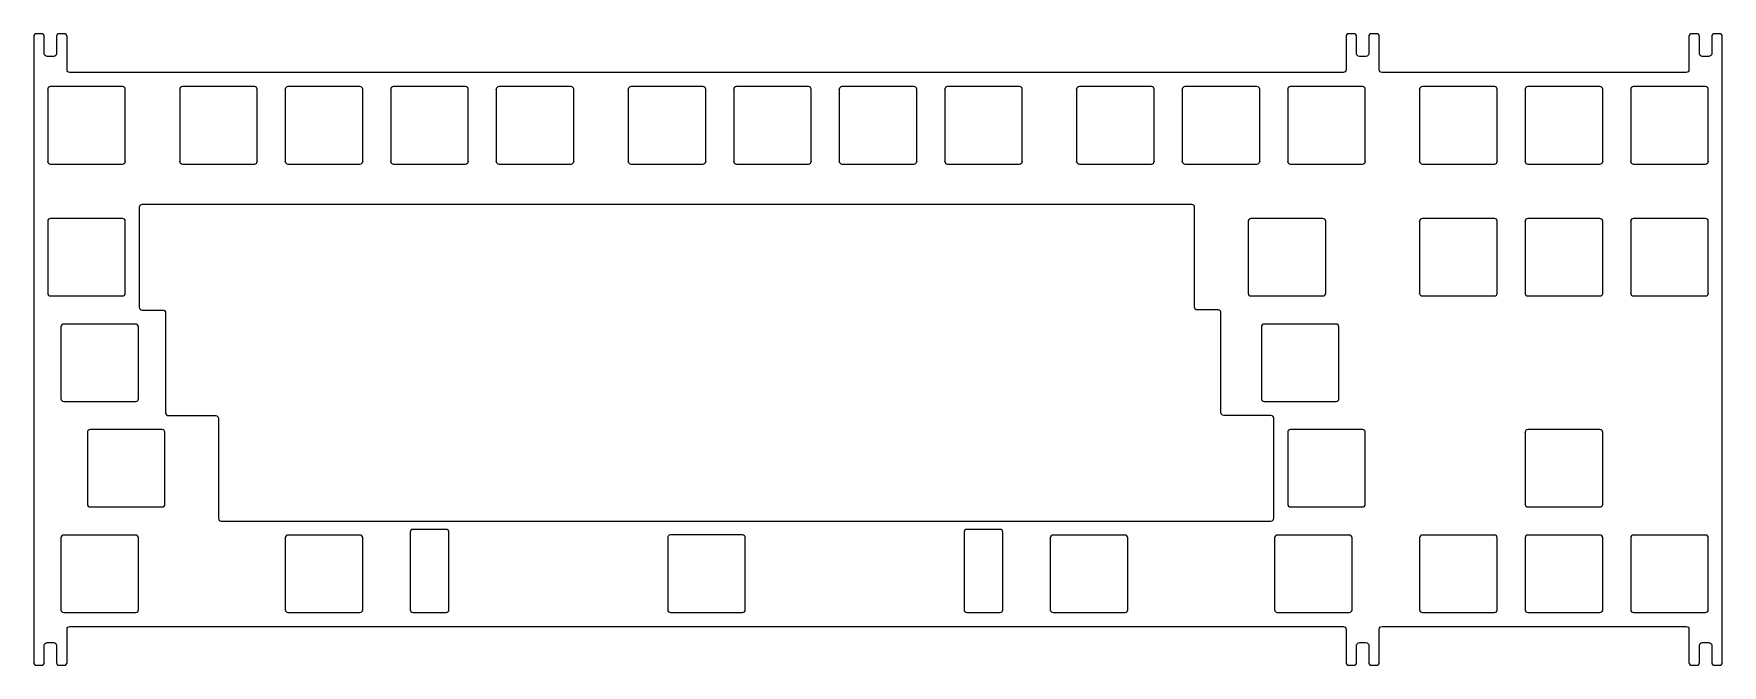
# Model space of a CAD drawing. Header units: millimetres. Extents: x -152 to 152, y -57 to 57.
import ezdxf

# ---------------------------------------------------------------- set-up
doc = ezdxf.new("R2010")
doc.units = ezdxf.units.MM
doc.layers.get('0').update_dxf_attribs({"linetype": 'CONTINUOUS'})

msp = doc.modelspace()

# ---------------------------------------------------------------- linework, layer by layer
for p, q in [((-149.88, 46.96), (-149.87, 46.98)), ((-149.88, 46.96), (-149.88, 33.98)), ((-136.38, 47.46), (-149.38, 47.46)), ((-135.88, 46.96), (-135.88, 46.98)), ((-135.88, 33.98), (-135.88, 46.96)), ((-126.06, 46.96), (-126.06, 46.98)), ((-126.06, 46.96), (-126.06, 33.98)), ((-112.56, 47.46), (-125.56, 47.46)), ((-112.06, 46.96), (-112.06, 46.98)), ((-112.06, 33.98), (-112.06, 46.96)), ((-107.01, 46.96), (-107.01, 46.98)), ((-107.01, 46.96), (-107.01, 33.98)), ((-93.51, 47.46), (-106.51, 47.46)), ((-93.01, 46.96), (-93.01, 46.98)), ((-93.01, 33.98), (-93.01, 46.96)), ((-87.96, 46.96), (-87.96, 46.98)), ((-87.96, 46.96), (-87.96, 33.98)), ((-74.46, 47.46), (-87.46, 47.46)), ((-73.96, 46.96), (-73.96, 46.98)), ((-73.96, 33.98), (-73.96, 46.96)), ((-68.91, 46.96), (-68.91, 46.98)), ((-68.91, 46.96), (-68.91, 33.98)), ((-55.41, 47.46), (-68.41, 47.46)), ((-54.91, 46.96), (-54.91, 46.98)), ((-54.91, 33.98), (-54.91, 46.96)), ((-45.1, 46.96), (-45.1, 46.98)), ((-45.1, 46.96), (-45.1, 33.98)), ((-31.6, 47.46), (-44.6, 47.46)), ((-31.1, 46.96), (-31.1, 46.98)), ((-31.1, 33.98), (-31.1, 46.96)), ((-26.05, 46.96), (-26.05, 46.98)), ((-26.05, 46.96), (-26.05, 33.98)), ((-12.55, 47.46), (-25.55, 47.46)), ((-12.05, 46.96), (-12.05, 46.98)), ((-12.05, 33.98), (-12.05, 46.96)), ((-7, 46.96), (-7, 46.98)), ((-7, 46.96), (-7, 33.98)), ((6.5, 47.46), (-6.5, 47.46)), ((7, 46.96), (7, 46.98)), ((7, 33.98), (7, 46.96)), ((12.05, 46.96), (12.05, 46.98)), ((12.05, 46.96), (12.05, 33.98)), ((25.55, 47.46), (12.55, 47.46)), ((26.05, 46.96), (26.05, 46.98)), ((26.05, 33.98), (26.05, 46.96)), ((35.86, 46.96), (35.86, 46.98)), ((35.86, 46.96), (35.86, 33.98)), ((49.36, 47.46), (36.36, 47.46)), ((49.86, 46.96), (49.86, 46.98)), ((49.86, 33.98), (49.86, 46.96)), ((54.91, 46.96), (54.91, 46.98)), ((54.91, 46.96), (54.91, 33.98)), ((68.41, 47.46), (55.41, 47.46)), ((68.91, 46.96), (68.91, 46.98)), ((68.91, 33.98), (68.91, 46.96)), ((73.96, 46.96), (73.96, 46.98)), ((73.96, 46.96), (73.96, 33.98)), ((87.46, 47.46), (74.46, 47.46)), ((87.96, 46.96), (87.96, 46.98)), ((87.96, 33.98), (87.96, 46.96)), ((97.78, 46.96), (97.78, 46.98)), ((97.78, 46.96), (97.78, 33.98)), ((111.28, 47.46), (98.27, 47.46)), ((111.78, 46.96), (111.77, 46.98)), ((111.78, 33.98), (111.78, 46.96)), ((116.82, 46.96), (116.83, 46.98)), ((116.82, 46.96), (116.82, 33.98)), ((130.32, 47.46), (117.32, 47.46)), ((130.82, 46.96), (130.82, 46.98)), ((130.82, 33.98), (130.82, 46.96)), ((135.88, 46.96), (135.88, 46.98)), ((135.88, 46.96), (135.88, 33.98)), ((149.38, 47.46), (136.38, 47.46)), ((149.88, 46.96), (149.87, 46.98)), ((149.88, 33.98), (149.88, 46.96)), ((-149.87, 33.96), (-149.88, 33.98)), ((-135.88, 33.98), (-135.88, 33.96)), ((-126.06, 33.96), (-126.06, 33.98)), ((-112.06, 33.98), (-112.06, 33.96)), ((-107.01, 33.96), (-107.01, 33.98)), ((-93.01, 33.98), (-93.01, 33.96)), ((-87.96, 33.96), (-87.96, 33.98)), ((-73.96, 33.98), (-73.96, 33.96)), ((-68.91, 33.96), (-68.91, 33.98)), ((-54.91, 33.98), (-54.91, 33.96)), ((-45.1, 33.96), (-45.1, 33.98)), ((-31.1, 33.98), (-31.1, 33.96)), ((-26.05, 33.96), (-26.05, 33.98)), ((-12.05, 33.98), (-12.05, 33.96)), ((-7, 33.96), (-7, 33.98)), ((7, 33.98), (7, 33.96)), ((12.05, 33.96), (12.05, 33.98)), ((26.05, 33.98), (26.05, 33.96)), ((35.86, 33.96), (35.86, 33.98)), ((49.86, 33.98), (49.86, 33.96)), ((54.91, 33.96), (54.91, 33.98)), ((68.91, 33.98), (68.91, 33.96)), ((73.96, 33.96), (73.96, 33.98)), ((87.96, 33.98), (87.96, 33.96)), ((97.78, 33.96), (97.78, 33.98)), ((111.78, 33.98), (111.77, 33.96)), ((116.83, 33.96), (116.82, 33.98)), ((130.82, 33.98), (130.82, 33.96)), ((135.88, 33.96), (135.88, 33.98)), ((149.88, 33.98), (149.87, 33.96)), ((-149.38, 33.48), (-136.38, 33.48)), ((-125.56, 33.48), (-112.56, 33.48)), ((-106.51, 33.48), (-93.51, 33.48)), ((-87.46, 33.48), (-74.46, 33.48)), ((-68.41, 33.48), (-55.41, 33.48)), ((-44.6, 33.48), (-31.6, 33.48)), ((-25.55, 33.48), (-12.55, 33.48)), ((-6.5, 33.48), (6.5, 33.48)), ((12.55, 33.48), (25.55, 33.48)), ((36.36, 33.48), (49.36, 33.48)), ((55.41, 33.48), (68.41, 33.48)), ((74.46, 33.48), (87.46, 33.48)), ((98.27, 33.48), (111.28, 33.48)), ((117.32, 33.48), (130.32, 33.48)), ((136.38, 33.48), (149.38, 33.48)), ((-149.88, 23.17), (-149.88, 10.17)), ((-149.88, 23.17), (-149.87, 23.17)), ((-136.38, 23.64), (-149.38, 23.64)), ((-135.88, 10.17), (-135.88, 23.17)), ((-135.88, 23.17), (-135.88, 23.17)), ((66.82, 23.17), (66.82, 10.17)), ((66.82, 23.17), (66.82, 23.17)), ((80.32, 23.64), (67.32, 23.64)), ((80.82, 10.17), (80.82, 23.17)), ((80.82, 23.17), (80.82, 23.17)), ((97.78, 23.14), (97.78, 23.17)), ((97.78, 23.14), (97.78, 10.17)), ((111.28, 23.64), (98.27, 23.64)), ((111.78, 23.14), (111.77, 23.17)), ((111.78, 10.17), (111.78, 23.14)), ((116.82, 23.14), (116.83, 23.17)), ((116.82, 23.14), (116.82, 10.17)), ((130.32, 23.64), (117.32, 23.64)), ((130.82, 23.14), (130.82, 23.17)), ((130.82, 10.17), (130.82, 23.14)), ((135.88, 23.14), (135.88, 23.17)), ((135.88, 23.14), (135.88, 10.17)), ((149.38, 23.64), (136.38, 23.64)), ((149.88, 23.14), (149.87, 23.17)), ((149.88, 10.17), (149.88, 23.14)), ((-149.38, 9.67), (-136.38, 9.67)), ((67.32, 9.67), (80.32, 9.67)), ((97.78, 10.14), (97.78, 10.17)), ((98.27, 9.67), (111.28, 9.67)), ((111.78, 10.17), (111.77, 10.14)), ((116.83, 10.14), (116.82, 10.17)), ((117.32, 9.67), (130.32, 9.67)), ((130.82, 10.17), (130.82, 10.14)), ((135.88, 10.14), (135.88, 10.17)), ((136.38, 9.67), (149.38, 9.67)), ((149.88, 10.17), (149.87, 10.14)), ((-147.49, 4.12), (-147.49, -8.88)), ((-147.49, 4.12), (-147.49, 4.12)), ((-133.99, 4.59), (-146.99, 4.59)), ((-133.49, -8.88), (-133.49, 4.12)), ((-133.49, 4.12), (-133.49, 4.12)), ((69.2, 4.12), (69.2, -8.88)), ((69.2, 4.12), (69.2, 4.12)), ((82.7, 4.59), (69.7, 4.59)), ((83.2, -8.88), (83.2, 4.12)), ((83.2, 4.12), (83.2, 4.12)), ((-146.99, -9.38), (-133.99, -9.38)), ((69.7, -9.38), (82.7, -9.38)), ((-142.73, -14.93), (-142.73, -27.93)), ((-142.73, -14.93), (-142.73, -14.93)), ((-129.23, -14.46), (-142.23, -14.46)), ((-128.73, -27.93), (-128.73, -14.93)), ((-128.73, -14.93), (-128.73, -14.93)), ((73.96, -14.93), (73.96, -27.93)), ((73.96, -14.93), (73.96, -14.93)), ((87.46, -14.46), (74.46, -14.46)), ((87.96, -27.93), (87.96, -14.93)), ((87.96, -14.93), (87.96, -14.93)), ((116.82, -14.96), (116.83, -14.93)), ((116.82, -14.96), (116.82, -27.93)), ((130.32, -14.46), (117.32, -14.46)), ((130.82, -14.96), (130.82, -14.93)), ((130.82, -27.93), (130.82, -14.96)), ((-142.23, -28.43), (-129.23, -28.43)), ((74.46, -28.43), (87.46, -28.43)), ((116.83, -27.96), (116.82, -27.93)), ((117.32, -28.43), (130.32, -28.43)), ((130.82, -27.93), (130.82, -27.96)), ((-133.99, -33.51), (-146.99, -33.51)), ((-93.51, -33.51), (-106.51, -33.51)), ((-24.46, -33.48), (-37.46, -33.48)), ((44.6, -33.51), (31.6, -33.51)), ((85.08, -33.51), (72.08, -33.51)), ((111.28, -33.51), (98.27, -33.51)), ((130.32, -33.51), (117.32, -33.51)), ((149.38, -33.51), (136.38, -33.51)), ((-147.49, -33.98), (-147.49, -46.98)), ((-147.49, -33.98), (-147.49, -33.98)), ((-133.49, -46.98), (-133.49, -33.98)), ((-133.49, -33.98), (-133.49, -33.98)), ((-107.01, -33.98), (-107.01, -46.98)), ((-107.01, -33.98), (-107.01, -33.98)), ((-93.01, -46.98), (-93.01, -33.98)), ((-93.01, -33.98), (-93.01, -33.98)), ((-37.93, -33.85), (-37.96, -33.98)), ((-37.96, -33.98), (-37.96, -34.01)), ((-37.96, -34.01), (-37.96, -46.98)), ((-37.86, -33.71), (-37.93, -33.85)), ((-37.87, -33.71), (-37.86, -33.71)), ((-23.96, -33.98), (-23.96, -34.01)), ((-23.96, -46.98), (-23.96, -34.01)), ((31.1, -33.98), (31.1, -46.98)), ((31.1, -33.98), (31.1, -33.98)), ((45.1, -46.98), (45.1, -33.98)), ((45.1, -33.98), (45.1, -33.98)), ((71.58, -33.98), (71.58, -46.98)), ((71.58, -33.98), (71.58, -33.98)), ((85.58, -46.98), (85.58, -33.98)), ((85.58, -33.98), (85.58, -33.98)), ((97.78, -34.01), (97.78, -33.98)), ((97.78, -34.01), (97.78, -46.98)), ((111.78, -34.01), (111.77, -33.98)), ((111.78, -46.98), (111.78, -34.01)), ((116.82, -34.01), (116.83, -33.98)), ((116.82, -34.01), (116.82, -46.98)), ((130.82, -34.01), (130.82, -33.98)), ((130.82, -46.98), (130.82, -34.01)), ((135.88, -34.01), (135.88, -33.98)), ((135.88, -34.01), (135.88, -46.98)), ((149.88, -34.01), (149.87, -33.98)), ((149.88, -46.98), (149.88, -34.01)), ((-146.99, -47.48), (-133.99, -47.48)), ((-106.51, -47.48), (-93.51, -47.48)), ((-37.96, -47.01), (-37.96, -46.98)), ((-37.46, -47.48), (-24.46, -47.48)), ((-23.96, -46.98), (-23.96, -47.01)), ((31.6, -47.48), (44.6, -47.48)), ((72.08, -47.48), (85.08, -47.48)), ((97.78, -47.01), (97.78, -46.98)), ((98.27, -47.48), (111.28, -47.48)), ((111.78, -46.98), (111.77, -47.01)), ((116.83, -47.01), (116.82, -46.98)), ((117.32, -47.48), (130.32, -47.48)), ((130.82, -46.98), (130.82, -47.01)), ((135.88, -47.01), (135.88, -46.98)), ((136.38, -47.48), (149.38, -47.48)), ((149.88, -46.98), (149.87, -47.01))]:
    msp.add_line(p, q)
for points in [[(-148.3, -53.41), (-148.3, -56.51, 0.414214), (-147.8, -57.01), (-146.9, -57.01, 0.414214), (-146.4, -56.51), (-146.4, -50.51, -0.414214), (-145.9, -50.01), (83.99, -50.01, -0.414214), (84.49, -50.51), (84.49, -56.51, 0.414214), (84.99, -57.01), (85.89, -57.01, 0.414214), (86.39, -56.51), (86.39, -53.41, -0.414214), (86.89, -52.91), (88.09, -52.91, -0.414214), (88.59, -53.41), (88.59, -56.51, 0.414214), (89.09, -57.01), (89.99, -57.01, 0.414214), (90.49, -56.51), (90.49, -50.51, -0.414214), (90.99, -50.01), (145.9, -50.01, -0.414214), (146.4, -50.51), (146.4, -56.51, 0.414214), (146.9, -57.01), (147.8, -57.01, 0.414214), (148.3, -56.51), (148.3, -53.41, -0.414214), (148.8, -52.91), (150, -52.91, -0.414214), (150.5, -53.41), (150.5, -56.51, 0.414214), (151, -57.01), (151.9, -57.01, 0.414214), (152.4, -56.51), (152.4, 56.51, 0.414214), (151.9, 57.01), (151, 57.01, 0.414214), (150.5, 56.51), (150.5, 53.41, -0.414214), (150, 52.91), (148.8, 52.91, -0.414214), (148.3, 53.41), (148.3, 56.51, 0.414214), (147.8, 57.01), (146.9, 57.01, 0.414214), (146.4, 56.51), (146.4, 50.51, -0.414214), (145.9, 50.01), (90.99, 50.01, -0.414214), (90.49, 50.51), (90.49, 56.51, 0.414214), (89.99, 57.01), (89.09, 57.01, 0.414214), (88.59, 56.51), (88.59, 53.41, -0.414214), (88.09, 52.91), (86.89, 52.91, -0.414214), (86.39, 53.41), (86.39, 56.51, 0.414214), (85.89, 57.01), (84.99, 57.01, 0.414214), (84.49, 56.51), (84.49, 50.51, -0.414214), (83.99, 50.01), (-145.9, 50.01, -0.414214), (-146.4, 50.51), (-146.4, 56.51, 0.414214), (-146.9, 57.01), (-147.8, 57.01, 0.414214), (-148.3, 56.51), (-148.3, 53.41, -0.414214), (-148.8, 52.91), (-150, 52.91, -0.414214), (-150.5, 53.41), (-150.5, 56.51, 0.414214), (-151, 57.01), (-151.9, 57.01, 0.414214), (-152.4, 56.51), (-152.4, -56.51, 0.414214), (-151.9, -57.01), (-151, -57.01, 0.414214), (-150.5, -56.51), (-150.5, -53.41, -0.414214), (-150, -52.91), (-148.8, -52.91, -0.414214)], [(61.91, -11.41), (61.91, 6.64, 0.414214), (61.41, 7.14), (57.65, 7.14, -0.414214), (57.15, 7.64), (57.15, 25.67, 0.414214), (56.65, 26.17), (-132.85, 26.17, 0.414214), (-133.35, 25.67), (-133.35, 7.62, 0.414214), (-132.85, 7.12), (-129.09, 7.12, -0.414214), (-128.59, 6.62), (-128.59, -11.43, 0.414214), (-128.09, -11.93), (-119.56, -11.93, -0.414214), (-119.06, -12.43), (-119.06, -30.48, 0.414214), (-118.56, -30.98), (70.94, -30.98, 0.414214), (71.44, -30.48), (71.44, -12.41, 0.414214), (70.94, -11.91), (62.41, -11.91, -0.414214)], [(-77.46, -46.98), (-77.46, -32.98, 0.414214), (-77.96, -32.48), (-83.96, -32.48, 0.414214), (-84.46, -32.98), (-84.46, -46.98, 0.414214), (-83.96, -47.48), (-77.96, -47.48, 0.414214)], [(15.54, -46.98, 0.414214), (16.04, -47.48), (22.04, -47.48, 0.414214), (22.54, -46.98), (22.54, -32.98, 0.414214), (22.04, -32.48), (16.04, -32.48, 0.414214), (15.54, -32.98)]]:
    msp.add_lwpolyline(points, format="xyb", close=True)
for centre, start, end in [((-149.38, 46.96), 90, 177.1392), ((-136.38, 46.96), 2.8608, 90), ((-125.56, 46.96), 90, 177.1392), ((-112.56, 46.96), 2.8608, 90), ((-106.51, 46.96), 90, 177.1392), ((-93.51, 46.96), 2.8608, 90), ((-87.46, 46.96), 90, 177.1392), ((-74.46, 46.96), 2.8608, 90), ((-68.41, 46.96), 90, 177.1392), ((-55.41, 46.96), 2.8608, 90), ((-44.6, 46.96), 90, 177.1392), ((-31.6, 46.96), 2.8608, 90), ((-25.55, 46.96), 90, 177.1392), ((-12.55, 46.96), 2.8608, 90), ((-6.5, 46.96), 90, 177.1392), ((6.5, 46.96), 2.8608, 90), ((12.55, 46.96), 90, 177.1392), ((25.55, 46.96), 2.8608, 90), ((36.36, 46.96), 90, 177.1392), ((49.36, 46.96), 2.8608, 90), ((55.41, 46.96), 90, 177.1392), ((68.41, 46.96), 2.8608, 90), ((74.46, 46.96), 90, 177.1392), ((87.46, 46.96), 2.8608, 90), ((98.27, 46.96), 90, 177.1392), ((111.28, 46.96), 2.8608, 90), ((117.32, 46.96), 90, 177.1392), ((130.32, 46.96), 2.8608, 90), ((136.38, 46.96), 90, 177.1392), ((149.38, 46.96), 2.8608, 90), ((-149.38, 33.98), 182.8624, 270), ((-136.38, 33.98), 270, 357.1376), ((-125.56, 33.98), 182.8624, 270), ((-112.56, 33.98), 270, 357.1376), ((-106.51, 33.98), 182.8624, 270), ((-93.51, 33.98), 270, 357.1376), ((-87.46, 33.98), 182.8624, 270), ((-74.46, 33.98), 270, 357.1376), ((-68.41, 33.98), 182.8624, 270), ((-55.41, 33.98), 270, 357.1376), ((-44.6, 33.98), 182.8624, 270), ((-31.6, 33.98), 270, 357.1376), ((-25.55, 33.98), 182.8624, 270), ((-12.55, 33.98), 270, 357.1376), ((-6.5, 33.98), 182.8624, 270), ((6.5, 33.98), 270, 357.1376), ((12.55, 33.98), 182.8624, 270), ((25.55, 33.98), 270, 357.1376), ((36.36, 33.98), 182.8624, 270), ((49.36, 33.98), 270, 357.1376), ((55.41, 33.98), 182.8624, 270), ((68.41, 33.98), 270, 357.1376), ((74.46, 33.98), 182.8624, 270), ((87.46, 33.98), 270, 357.1376), ((98.27, 33.98), 182.8624, 270), ((111.28, 33.98), 270, 357.1376), ((117.32, 33.98), 182.8624, 270), ((130.32, 33.98), 270, 357.1376), ((136.38, 33.98), 182.8624, 270), ((149.38, 33.98), 270, 357.1376), ((-149.38, 23.14), 90, 177.1392), ((-136.38, 23.14), 2.8608, 90), ((67.32, 23.14), 90, 177.1392), ((80.32, 23.14), 2.8608, 90), ((98.27, 23.14), 90, 177.1392), ((111.28, 23.14), 2.8608, 90), ((117.32, 23.14), 90, 177.1392), ((130.32, 23.14), 2.8608, 90), ((136.38, 23.14), 90, 177.1392), ((149.38, 23.14), 2.8608, 90), ((-149.38, 10.17), 180, 270), ((-136.38, 10.17), -90, 0), ((67.32, 10.17), 180, 270), ((80.32, 10.17), -90, 0), ((98.27, 10.17), 182.8624, 270), ((111.28, 10.17), 270, 357.1376), ((117.32, 10.17), 182.8624, 270), ((130.32, 10.17), 270, 357.1376), ((136.38, 10.17), 182.8624, 270), ((149.38, 10.17), 270, 357.1376), ((-146.99, 4.09), 90, 177.1392), ((-133.99, 4.09), 2.8608, 90), ((69.7, 4.09), 90, 177.1392), ((82.7, 4.09), 2.8608, 90), ((-146.99, -8.88), 180, 270), ((-133.99, -8.88), -90, 0), ((69.7, -8.88), 180, 270), ((82.7, -8.88), 270, 360), ((-142.23, -14.96), 90, 177.1392), ((-129.23, -14.96), 2.8608, 90), ((74.46, -14.96), 90, 177.1392), ((87.46, -14.96), 2.8608, 90), ((117.32, -14.96), 90, 177.1392), ((130.32, -14.96), 2.8608, 90), ((-142.23, -27.93), 180, 270), ((-129.23, -27.93), -90, 0), ((74.46, -27.93), 180, 270), ((87.46, -27.93), 270, 360), ((117.32, -27.93), 182.8624, 270), ((130.32, -27.93), 270, 357.1376), ((-146.99, -34.01), 90, 177.1392), ((-133.99, -34.01), 2.8608, 90), ((-106.51, -34.01), 90, 177.1392), ((-93.51, -34.01), 2.8608, 90), ((-37.46, -33.98), 90, 146.633), ((-24.46, -33.98), 0, 90), ((31.6, -34.01), 90, 177.1392), ((44.6, -34.01), 2.8608, 90), ((72.08, -34.01), 90, 177.1392), ((85.08, -34.01), 2.8608, 90), ((98.27, -34.01), 90, 177.1392), ((111.28, -34.01), 2.8608, 90), ((117.32, -34.01), 90, 177.1392), ((130.32, -34.01), 2.8608, 90), ((136.38, -34.01), 90, 177.1392), ((149.38, -34.01), 2.8608, 90), ((-146.99, -46.98), 180, 270), ((-133.99, -46.98), -90, 0), ((-106.51, -46.98), 180, 270), ((-93.51, -46.98), -90, 0), ((-37.46, -46.98), 182.8628, 270), ((-24.46, -46.98), 270, 357.1372), ((31.6, -46.98), 180, 270), ((44.6, -46.98), -90, 0), ((72.08, -46.98), 180, 270), ((85.08, -46.98), -90, 0), ((98.27, -46.98), 182.8624, 270), ((111.28, -46.98), 270, 357.1376), ((117.32, -46.98), 182.8624, 270), ((130.32, -46.98), 270, 357.1376), ((136.38, -46.98), 182.8624, 270), ((149.38, -46.98), 270, 357.1376)]:
    msp.add_arc(centre, 0.5, start, end)

doc.saveas('drawing.dxf')
